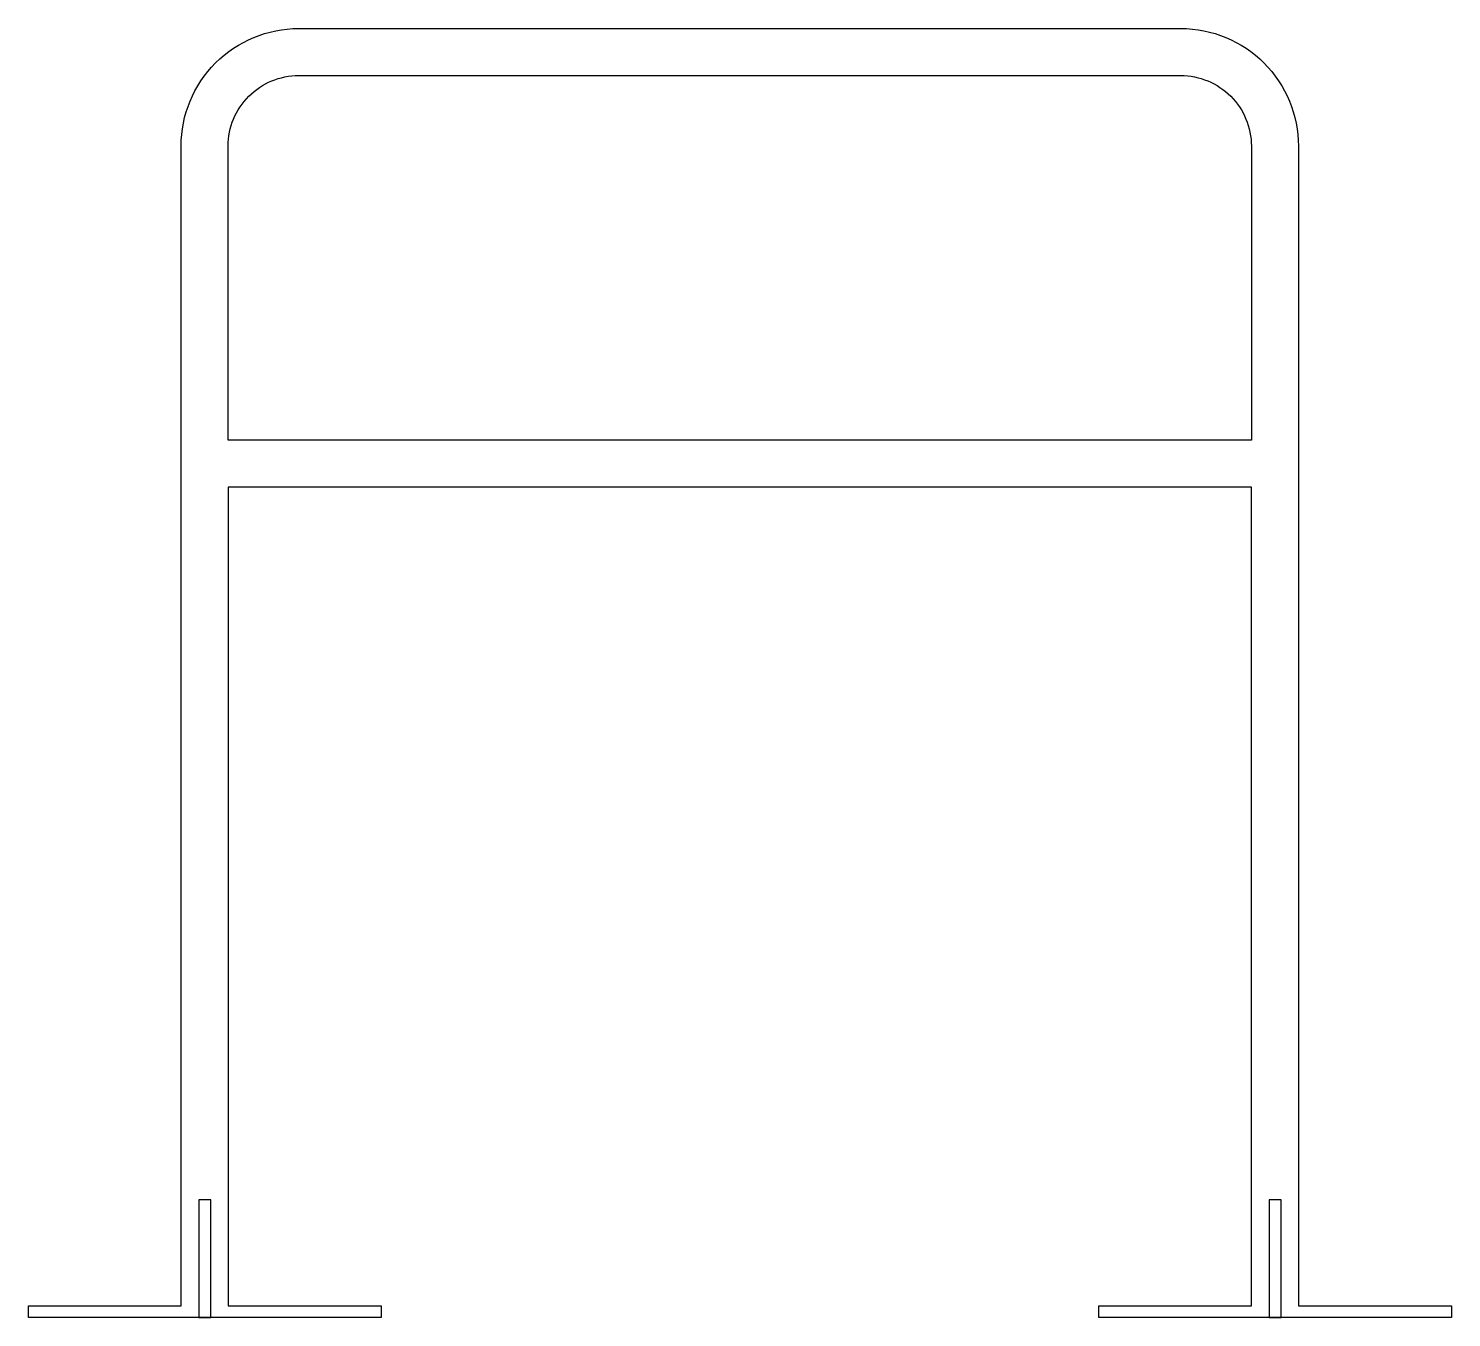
# Model space of a CAD drawing. Header units: metres. Extents: x 0 to 1.21, y -0.2 to 0.9.
import ezdxf

# ---------------------------------------------------------------- set-up
doc = ezdxf.new("R2010")
doc.units = ezdxf.units.M

msp = doc.modelspace()

# ---------------------------------------------------------------- linework, layer by layer
at = {"flags": 128}
for points in [[(0.2298, 0.8961), (0.9798, 0.8961, -0.414214), (1.0798, 0.7961), (1.0798, 0.0367), (1.0798, -0.19), (1.21, -0.19), (1.21, -0.2), (0.91, -0.2), (0.91, -0.19), (1.0398, -0.19), (1.0398, 0.0367), (1.0398, 0.5061), (0.1698, 0.5061), (0.1698, 0.0367), (0.1698, -0.19), (0.3, -0.19), (0.3, -0.2), (0, -0.2), (0, -0.19), (0.1298, -0.19), (0.1298, 0.0367), (0.1298, 0.7961, -0.414214), (0.2298, 0.8961)], [(0.2298, 0.8561), (0.9798, 0.8561, -0.414214), (1.0398, 0.7961), (1.0398, 0.5461), (0.1698, 0.5461), (0.1698, 0.7961, -0.414214), (0.2298, 0.8561)]]:
    msp.add_lwpolyline(points, format="xyb", close=True, dxfattribs=at)
for points in [[(0.145, -0.2), (0.155, -0.2), (0.155, -0.1), (0.145, -0.1), (0.145, -0.2)], [(1.055, -0.2), (1.065, -0.2), (1.065, -0.1), (1.055, -0.1), (1.055, -0.2)]]:
    msp.add_lwpolyline(points, close=True, dxfattribs=at)

doc.saveas('drawing.dxf')
